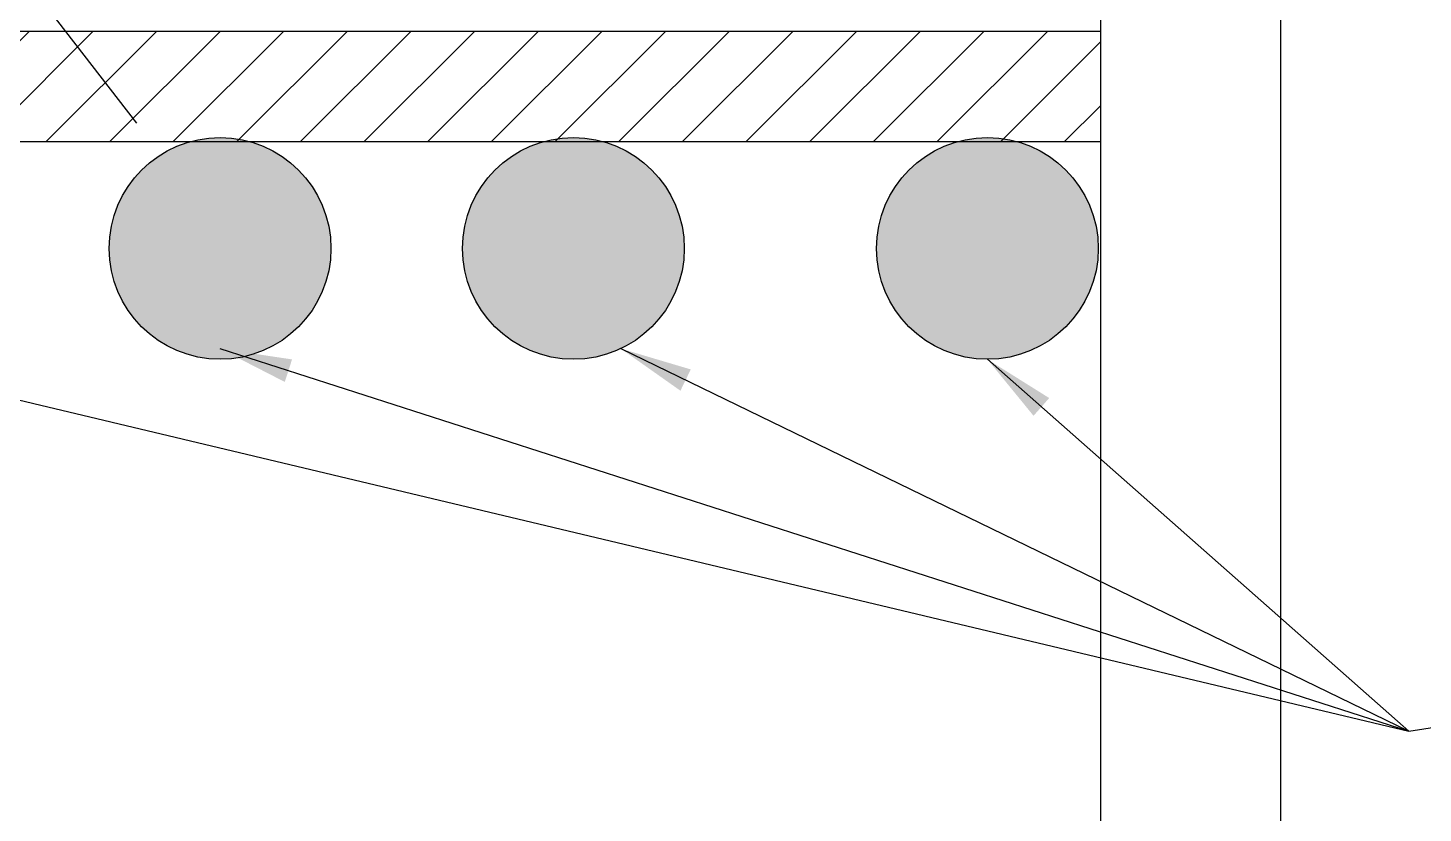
# Model space of a CAD drawing. Header units: inches. Extents: x -5142662 to -4941318, y -3361958 to -3160563.
# Drawn here: x -5042000.74 to -5041961.99, y -3261244.48 to -3261222.67 of the extents above; entities that cross this region are included whole.
import ezdxf

# ---------------------------------------------------------------- set-up
doc = ezdxf.new("R2010")
doc.units = ezdxf.units.IN
doc.header["$LTSCALE"] = 2
doc.header["$MEASUREMENT"] = 0
doc.layers.add('DIM', color=5, linetype='CONTINUOUS')
doc.layers.add('WAll', color=20, linetype='CONTINUOUS')
for name, color, linetype, lineweight in [('OUTLINE', 1, 'CONTINUOUS', 25), ('REN', 242, 'CONTINUOUS', 30), ('TEXT', 181, 'CONTINUOUS', 25)]:
    doc.layers.add(name, color=color, linetype=linetype, lineweight=lineweight)
doc.styles.get("Standard").update_dxf_attribs({"font": 'ARIALN.TTF'})
doc.dimstyles.get("Standard").update_dxf_attribs({"dimtxt": 0.18, "dimasz": 0.18, "dimexe": 0.18, "dimexo": 0.0625, "dimgap": 0.09, "dimtad": 0, "dimtih": 1, "dimtoh": 1, "dimdec": 4, "dimzin": 0, "dimdsep": 46, "dimtxsty": 'Standard', "dimcen": 0.09, "dimadec": 0, "dimazin": 0, "dimtfac": 1, "dimtdec": 4, "dimtofl": 0, "dimtmove": 0, "dimatfit": 3, "dimfxl": 1, "dimtolj": 1, "dimtzin": 0, "dimarcsym": 0})

# ---------------------------------------------------------------- blocks, each defined once
blk = doc.blocks.new('JGKJFKFNF')
at = {"layer": 'OUTLINE'}
h = blk.add_hatch(color=256, dxfattribs=at)
h.dxf.hatch_style = 1
h.paths.add_polyline_path([(137086.779, -31608.692, 1), (137092.939, -31608.692, 1)])
h = blk.add_hatch(color=256, dxfattribs=at)
h.dxf.hatch_style = 1
h.paths.add_polyline_path([(137096.592, -31608.692, 1), (137102.752, -31608.692, 1)])
h = blk.add_hatch(color=256, dxfattribs=at)
h.dxf.hatch_style = 1
h.paths.add_polyline_path([(137108.089, -31608.692, 1), (137114.249, -31608.692, 1)])
at = {"layer": 'TEXT'}
h = blk.add_hatch(dxfattribs=at)
h.set_pattern_fill('ANSI31', color=0, scale=10)
h.set_pattern_definition([(45, (34674.0915, -27340.7171), (-0.883883476, 0.883883476), [])])
h.paths.add_polyline_path([(137114.31, -31605.727), (137114.31, -31602.653), (137076.31, -31602.653), (137076.31, -31605.727)])
at = {"layer": 'REN', "lineweight": 30, "ltscale": 0.75}
for p, q in [((137114.31, -31596.32), (137114.31, -31684.388)), ((137081.203, -31597.009), (137087.537, -31605.217))]:
    blk.add_line(p, q, dxfattribs=at)
at = {"layer": 'TEXT', "color": 0}
for p, q in [((137076.31, -31602.653), (137114.31, -31602.653)), ((137076.31, -31605.727), (137114.31, -31605.727))]:
    blk.add_line(p, q, dxfattribs=at)
at = {"layer": 'TEXT'}
blk.add_lwpolyline([(137071.31, -31591.32), (137119.31, -31591.32), (137119.31, -31689.388), (137071.31, -31689.388)], close=True, dxfattribs=at)
at = {"layer": 'WAll', "lineweight": -2}
for centre in [(137089.859, -31608.692), (137099.672, -31608.692), (137111.169, -31608.692)]:
    blk.add_circle(centre, 3.08, dxfattribs=at)
at = {"layer": 'DIM'}
for points in [[(137079.532, -31611.772), (137122.877, -31622.099), (137156.323, -31616.9)], [(137089.854, -31611.476), (137122.877, -31622.099)], [(137100.989, -31611.476), (137122.877, -31622.099)], [(137111.169, -31611.772), (137122.877, -31622.099)]]:
    blk.add_leader(points, dimstyle='Standard', override={"dimasz": 2, "dimgap": 2}, dxfattribs=at)

msp = doc.modelspace()

# ---------------------------------------------------------------- block references
at = {"layer": 'WAll'}
msp.add_blockref('JGKJFKFNF', (-5179085.259, -3229620.101), dxfattribs=at)

doc.saveas('drawing.dxf')
